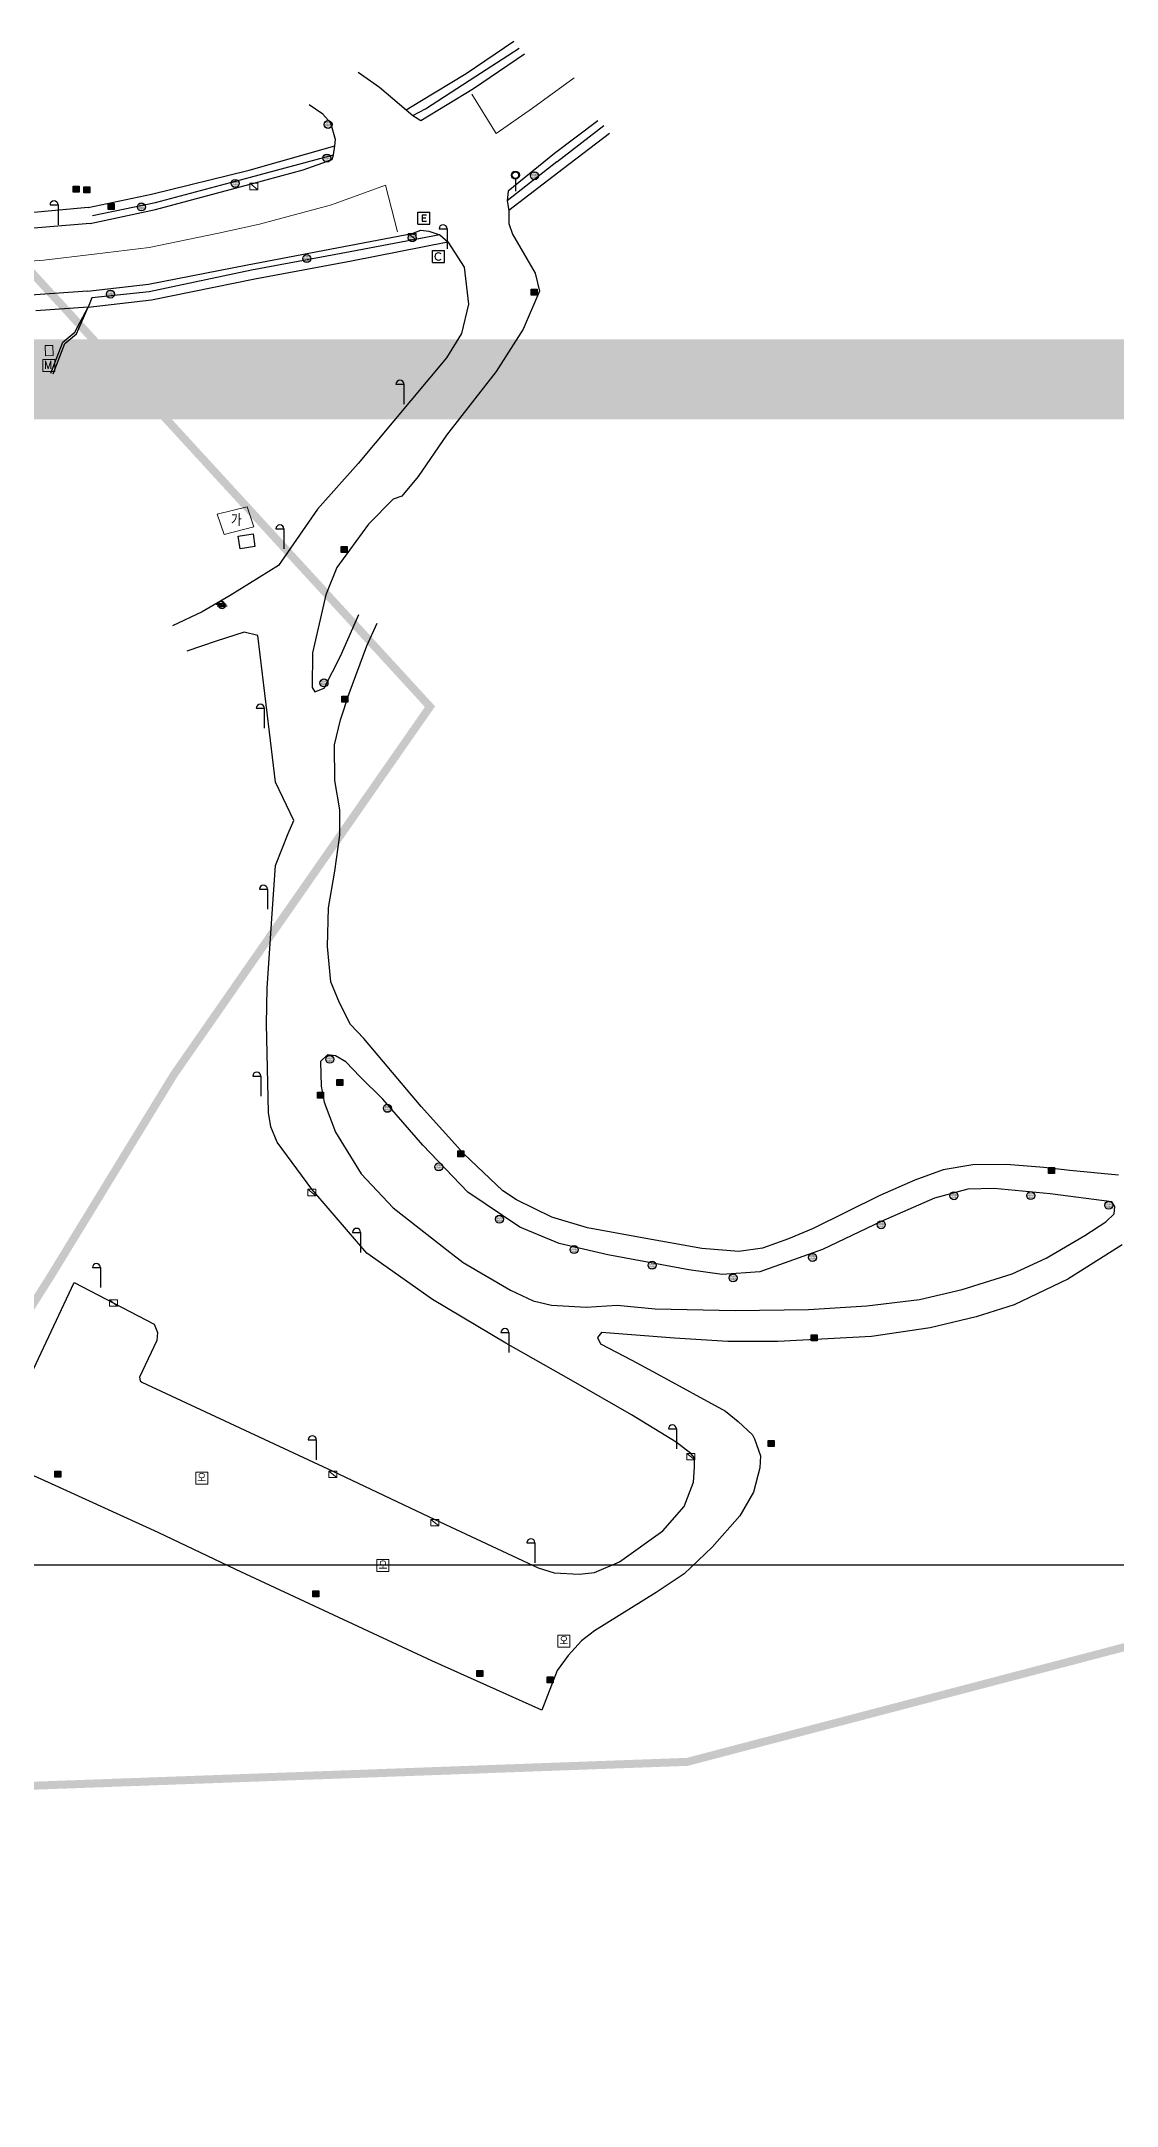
# Model space of a CAD drawing. Extents: x 296690 to 298491, y 586647 to 587790.
# Drawn here: x 297612.5 to 297746.9, y 587532.4 to 587790.4 of the extents above; entities that cross this region are included whole.
import ezdxf
from ezdxf.enums import TextEntityAlignment as Align

# ---------------------------------------------------------------- set-up
doc = ezdxf.new("R2010")
doc.units = 0
doc.header["$MEASUREMENT"] = 0
doc.linetypes.add('PHANTOM2', pattern=[1.25, 0.625, -0.125, 0.125, -0.125, 0.125, -0.125])
for name, color, linetype in [('_조사구역', 6, 'Continuous'), ('가로등', 7, 'Continuous'), ('도로_보도블럭', 202, 'Continuous'), ('도로_아스콘', 1, 'Continuous'), ('배전반', 7, 'Continuous'), ('석축_상단', 25, 'SUKCHUK'), ('안내표지판', 3, 'Continuous'), ('제수변', 144, 'Continuous'), ('조명', 253, 'Continuous'), ('집수맨홀', 144, 'Continuous'), ('통신맨홀', 3, 'Continuous'), ('한전맨홀', 4, 'Continuous'), ('현황 텍스트', 7, 'Continuous'), ('화단', 3, 'Continuous')]:
    doc.layers.add(name, color=color, linetype=linetype)
for name, color, linetype, lineweight in [('건물', 7, 'Continuous', 20), ('기타맨홀', 7, 'Continuous', 18), ('오수맨홀', 1, 'Continuous', 18), ('우수받이', 122, 'Continuous', 18), ('일단정지선', 7, 'Continuous', 20), ('중앙선', 2, 'Continuous', 18)]:
    doc.layers.add(name, color=color, linetype=linetype, lineweight=lineweight)
doc.styles.add('GHS', font='simplex.shx', dxfattribs={"bigfont": 'ngsw.shx'})
doc.styles.add('sks-ghs', font='romans.shx', dxfattribs={"bigfont": 'ghs.shx'})
doc.linetypes.add('SUKCHUK', pattern='A,1,["V",sks-ghs,S=0.5,R=0,X=0.5,Y=0],0.25,["V",sks-ghs,S=0.5,R=0,X=0.5,Y=0],0.25,["V",sks-ghs,S=0.5,R=0,X=0.5,Y=0],1', length=2.5)

# ---------------------------------------------------------------- blocks, each defined once
blk = doc.blocks.new('우수받이')
at = {"layer": '우수받이'}
for points in [[(-0.5, 0), (0.5, 0), (0.5, -0.8), (-0.5, -0.8), (-0.5, 0)], [(-0.5, 0), (0.5, -0.8)]]:
    blk.add_lwpolyline(points, dxfattribs=at)
blk = doc.blocks.new('통신맨홀')
at = {"layer": '통신맨홀', "linetype": 'Continuous'}
for points in [[(-0.75, 0.75), (0.75, 0.75)], [(-0.75, -0.75), (-0.75, 0.75)], [(0.75, -0.75), (0.75, 0.75)], [(-0.75, -0.75), (0.75, -0.75)]]:
    blk.add_lwpolyline(points, dxfattribs=at)
blk.add_arc((0, 0), 0.458, 45, 314, dxfattribs=at)
blk = doc.blocks.new('오수맨홀')
at = {"layer": '오수맨홀', "linetype": 'Continuous'}
blk.add_lwpolyline([(0.75, 0.75), (-0.75, 0.75), (-0.75, -0.75), (0.75, -0.75), (0.75, 0.75)], dxfattribs=at)
at = {"layer": '오수맨홀', "color": 1, "style": 'GHS'}
blk.add_text('오', height=1, dxfattribs=at).set_placement((0, 0.05, -2), align=Align.MIDDLE)
blk = doc.blocks.new('제수변')
at = {"layer": '제수변', "linetype": 'Continuous'}
for points in [[(-0.62, 0), (-0.32, 0)], [(-0.32, 0.19), (0, 0)], [(-0.32, 0.19), (-0.32, -0.19)], [(-0.32, -0.19), (0, 0)], [(0.32, 0.19), (0, 0)], [(0.32, -0.19), (0, 0)], [(0.32, 0.19), (0.32, -0.19)], [(0.32, 0), (0.63, 0)]]:
    blk.add_lwpolyline(points, dxfattribs=at)
blk.add_circle((0, 0), 0.375, dxfattribs=at)
blk = doc.blocks.new('조명')
at = {"layer": '조명', "color": 0}
for p, q in [((-0.45, 0.21), (-0.45, 0.21)), ((-0.45, 0.06), (-0.45, 0.06)), ((-0.41, 0.13), (-0.41, 0.13)), ((-0.37, 0.21), (-0.37, 0.21)), ((-0.37, 0.06), (-0.37, 0.06)), ((-0.33, 0.29), (-0.33, 0.29)), ((-0.33, 0.13), (-0.33, 0.13)), ((-0.29, 0.37), (-0.29, 0.37)), ((-0.29, 0.21), (-0.29, 0.21)), ((-0.29, 0.06), (-0.29, 0.06)), ((-0.25, 0.29), (-0.25, 0.29)), ((-0.25, 0.13), (-0.25, 0.13)), ((-0.21, 0.37), (-0.21, 0.37)), ((-0.21, 0.21), (-0.21, 0.21)), ((-0.21, 0.06), (-0.21, 0.06)), ((-0.17, 0.45), (-0.17, 0.45)), ((-0.17, 0.29), (-0.17, 0.29)), ((-0.17, 0.13), (-0.17, 0.13)), ((-0.13, 0.37), (-0.13, 0.37)), ((-0.13, 0.21), (-0.13, 0.21)), ((-0.13, 0.06), (-0.13, 0.06)), ((-0.09, 0.45), (-0.09, 0.45)), ((-0.09, 0.29), (-0.09, 0.29)), ((-0.09, 0.13), (-0.09, 0.13)), ((-0.05, 0.37), (-0.05, 0.37)), ((-0.05, 0.21), (-0.05, 0.21)), ((-0.05, 0.06), (-0.05, 0.06)), ((-0.01, 0.45), (-0.01, 0.45)), ((-0.01, 0.29), (-0.01, 0.29)), ((-0.01, 0.13), (-0.01, 0.13)), ((0.03, 0.37), (0.03, 0.37)), ((0.03, 0.21), (0.03, 0.21)), ((0.03, 0.06), (0.03, 0.06)), ((0.07, 0.45), (0.07, 0.45)), ((0.07, 0.29), (0.07, 0.29)), ((0.07, 0.13), (0.07, 0.13)), ((0.11, 0.37), (0.11, 0.37)), ((0.11, 0.21), (0.11, 0.21)), ((0.11, 0.06), (0.11, 0.06)), ((0.14, 0.45), (0.14, 0.45)), ((0.14, 0.29), (0.14, 0.29)), ((0.14, 0.13), (0.14, 0.13)), ((0.18, 0.37), (0.18, 0.37)), ((0.18, 0.21), (0.18, 0.21)), ((0.18, 0.06), (0.18, 0.06)), ((0.22, 0.29), (0.22, 0.29)), ((0.22, 0.13), (0.22, 0.13)), ((0.26, 0.37), (0.26, 0.37)), ((0.26, 0.21), (0.26, 0.21)), ((0.26, 0.06), (0.26, 0.06)), ((0.3, 0.29), (0.3, 0.29)), ((0.3, 0.13), (0.3, 0.13)), ((0.34, 0.21), (0.34, 0.21)), ((0.34, 0.06), (0.34, 0.06)), ((0.38, 0.29), (0.38, 0.29)), ((0.38, 0.13), (0.38, 0.13)), ((0.42, 0.21), (0.42, 0.21)), ((0.42, 0.06), (0.42, 0.06)), ((0.46, 0.13), (0.46, 0.13)), ((-0.49, -0.02), (-0.49, -0.02)), ((-0.45, -0.1), (-0.45, -0.1)), ((-0.41, -0.02), (-0.41, -0.02)), ((-0.41, -0.18), (-0.41, -0.18)), ((-0.37, -0.1), (-0.37, -0.1)), ((-0.37, -0.26), (-0.37, -0.26)), ((-0.33, -0.02), (-0.33, -0.02)), ((-0.33, -0.18), (-0.33, -0.18)), ((-0.33, -0.34), (-0.33, -0.34)), ((-0.29, -0.1), (-0.29, -0.1)), ((-0.29, -0.26), (-0.29, -0.26)), ((-0.25, -0.02), (-0.25, -0.02)), ((-0.25, -0.18), (-0.25, -0.18)), ((-0.25, -0.34), (-0.25, -0.34)), ((-0.21, -0.1), (-0.21, -0.1)), ((-0.21, -0.26), (-0.21, -0.26)), ((-0.21, -0.42), (-0.21, -0.42)), ((-0.17, -0.02), (-0.17, -0.02)), ((-0.17, -0.18), (-0.17, -0.18)), ((-0.17, -0.34), (-0.17, -0.34)), ((-0.13, -0.1), (-0.13, -0.1)), ((-0.13, -0.26), (-0.13, -0.26)), ((-0.13, -0.42), (-0.13, -0.42)), ((-0.09, -0.02), (-0.09, -0.02)), ((-0.09, -0.18), (-0.09, -0.18)), ((-0.09, -0.34), (-0.09, -0.34)), ((-0.05, -0.1), (-0.05, -0.1)), ((-0.05, -0.26), (-0.05, -0.26)), ((-0.05, -0.42), (-0.05, -0.42)), ((-0.01, -0.02), (-0.01, -0.02)), ((-0.01, -0.18), (-0.01, -0.18)), ((-0.01, -0.34), (-0.01, -0.34)), ((0.03, -0.1), (0.03, -0.1)), ((0.03, -0.26), (0.03, -0.26)), ((0.03, -0.42), (0.03, -0.42)), ((0.07, -0.02), (0.07, -0.02)), ((0.07, -0.18), (0.07, -0.18)), ((0.07, -0.34), (0.07, -0.34)), ((0.11, -0.1), (0.11, -0.1)), ((0.11, -0.26), (0.11, -0.26)), ((0.11, -0.42), (0.11, -0.42)), ((0.14, -0.02), (0.14, -0.02)), ((0.14, -0.18), (0.14, -0.18)), ((0.14, -0.34), (0.14, -0.34)), ((0.18, -0.1), (0.18, -0.1)), ((0.18, -0.26), (0.18, -0.26)), ((0.18, -0.42), (0.18, -0.42)), ((0.22, -0.02), (0.22, -0.02)), ((0.22, -0.18), (0.22, -0.18)), ((0.22, -0.34), (0.22, -0.34)), ((0.26, -0.1), (0.26, -0.1)), ((0.26, -0.26), (0.26, -0.26)), ((0.26, -0.42), (0.26, -0.42)), ((0.3, -0.02), (0.3, -0.02)), ((0.3, -0.18), (0.3, -0.18)), ((0.3, -0.34), (0.3, -0.34)), ((0.34, -0.1), (0.34, -0.1)), ((0.34, -0.26), (0.34, -0.26)), ((0.38, -0.02), (0.38, -0.02)), ((0.38, -0.18), (0.38, -0.18)), ((0.42, -0.1), (0.42, -0.1)), ((0.42, -0.26), (0.42, -0.26)), ((0.46, -0.02), (0.46, -0.02)), ((0.46, -0.18), (0.46, -0.18))]:
    blk.add_line(p, q, dxfattribs=at)
at = {"layer": '조명'}
blk.add_circle((0, 0), 0.5, dxfattribs=at)
blk = doc.blocks.new('집수맨홀')
at = {"layer": '집수맨홀'}
blk.add_lwpolyline([(-0.37, 0.37), (0.38, 0.37), (0.38, -0.38), (-0.37, -0.38)], close=True, dxfattribs=at)
at = {"layer": '집수맨홀', "color": 251}
for points in [[(-0.37, 0.3), (0.38, 0.3)], [(-0.37, 0.22), (0.38, 0.22)], [(-0.37, 0.15), (0.38, 0.15)], [(-0.37, 0.07), (0.38, 0.07)], [(-0.37, 0), (0.38, 0)], [(-0.37, -0.08), (0.38, -0.08)], [(-0.37, -0.15), (0.38, -0.15)], [(-0.37, -0.23), (0.38, -0.23)], [(-0.37, -0.3), (0.38, -0.3)]]:
    blk.add_lwpolyline(points, dxfattribs=at)
blk = doc.blocks.new('한전맨홀')
at = {"layer": '한전맨홀'}
for points in [[(-0.75, -0.75), (-0.75, 0.75)], [(-0.75, 0.75), (0.75, 0.75)], [(0.296, 0.374), (-0.228, 0.374), (-0.228, -0.368), (0.302, -0.368)], [(0.228, 0), (-0.228, 0)], [(0.75, -0.75), (0.75, 0.75)], [(-0.75, -0.75), (0.75, -0.75)]]:
    blk.add_lwpolyline(points, dxfattribs=at)
blk = doc.blocks.new('가로등')
at = {"layer": '가로등'}
for points in [[(-1, 2.5), (0, 2.5)], [(0, 2.5), (0, 0)]]:
    blk.add_lwpolyline(points, dxfattribs=at)
blk.add_arc((-0.5, 2.5), 0.5, 0, 180, dxfattribs=at)
blk = doc.blocks.new('안내표지판')
at = {"layer": '안내표지판'}
blk.add_lwpolyline([(0, 1.5), (0, 0)], dxfattribs=at)
for radius in [0.5, 0.4]:
    blk.add_circle((0, 2), radius, dxfattribs=at)
blk = doc.blocks.new('기타맨홀')
at = {"layer": '기타맨홀', "linetype": 'Continuous'}
for points in [[(-0.75, 0.75), (0.75, 0.75)], [(-0.75, -0.75), (-0.75, 0.75)], [(0.75, -0.75), (0.75, 0.75)], [(-0.75, -0.75), (0.75, -0.75)]]:
    blk.add_lwpolyline(points, dxfattribs=at)
at = {"layer": '기타맨홀', "linetype": 'Continuous', "style": 'GHS'}
blk.add_text('M', height=1, dxfattribs=at).set_placement((-0.59, -0.43))

msp = doc.modelspace()

# ---------------------------------------------------------------- linework, layer by layer
at = {"color": 0, "const_width": 10}
msp.add_lwpolyline([(296747.91, 587748.15), (298486.35, 587748.15), (298486.35, 586651.63), (296747.91, 586651.63)], close=True, dxfattribs=at)
msp.add_lwpolyline([(296747.91, 587748.15), (298486.35, 587748.15), (298486.35, 586651.63), (296747.91, 586651.63)], close=True, dxfattribs=at)
msp.add_lwpolyline([(297456.23, 587324.97), (297456.23, 587599.97), (297906.23, 587599.97), (297906.23, 587324.97), (297456.23, 587324.97)])
at = {"layer": '_조사구역', "color": 1, "linetype": 'PHANTOM2', "ltscale": 10, "const_width": 1, "flags": 128}
msp.add_lwpolyline([(296888.84, 587577.29), (296916.15, 587564.87), (296917.16, 587546.98), (296944.06, 587499.88), (296962.64, 587506.35), (296964.44, 587470.58), (296997.02, 587434.8), (296987.35, 587416.46), (297013.51, 587382.87), (297017.84, 587370.08), (297028.94, 587352.6), (297029.92, 587342.81), (297037.31, 587334.59), (297040.56, 587314.96), (297070.47, 587308.46), (297100.62, 587240.51), (296816.88, 587204.01), (296810.03, 587153.67), (296842.85, 587123.71), (296813.17, 587102.47), (296801.87, 587080.63), (296792.42, 587066.55), (296780.99, 587053.96), (296729.3, 587013.64), (296789.94, 586992.35), (296824.61, 587004.26), (296850.23, 586942.24), (296893.72, 586957.02), (296943.19, 587021.67), (296972.09, 586999.95), (296987, 586998.05), (297023.23, 586997.93), (297046.89, 586904.34), (297072.38, 586919.28), (297092.13, 586914.81), (297140.05, 586929.39), (297161.26, 587039.31), (297169.67, 587043.4), (297143.69, 587095.58), (297202.29, 587171.68), (297208.17, 587171.56), (297223.3, 587185.23), (297231.66, 587208.89), (297261.64, 587209.69), (297274.46, 587204.56), (297288.68, 587207.29), (297312.55, 587205.4), (297330.39, 587243.47), (297352.25, 587274.95), (297366.21, 587284.27), (297417.02, 587287.72), (297445.1, 587268.3), (297503.61, 587227.81), (297523.96, 587277.06), (297579.61, 587285.31), (297639.29, 587334.83), (297716.69, 587369.95), (297740.28, 587286.16), (297825.46, 587201.84), (297873.06, 587112.59), (297985.44, 587163.71), (298083.12, 587194.83), (298077.66, 587264.11), (298068.85, 587288.67), (298075.49, 587302.92), (298064.34, 587344.33), (298031.59, 587377.11), (298044.64, 587441.82), (298042.94, 587499.78), (298028.92, 587538.45), (298039.34, 587564.95), (298043.46, 587576.46), (298029.63, 587619.83), (298018.44, 587640.96), (298021.43, 587663.04), (298018.74, 587675.87), (298016.58, 587686.14), (298003.66, 587699.07), (297992.44, 587709.1), (297988.83, 587725.13), (297944.08, 587728.99), (297800.52, 587643.82), (297772.38, 587662.14), (297757.38, 587592.19), (297693.21, 587575.36), (297656.54, 587574.02), (297572.22, 587570.95), (297613.4, 587635.68), (297629.04, 587661.26), (297639.97, 587676.97), (297661.05, 587707.24), (297598.57, 587775.35), (297577.8, 587771.53), (297529.25, 587759.19), (297490.27, 587737.05), (297479.32, 587721.33), (297454.97, 587717.47), (297250.91, 587692.79), (297212.29, 587661.66), (297187.56, 587688.51), (297176.05, 587696.22), (297149.46, 587697.29), (297117.93, 587719.01), (297086.05, 587732.64), (297066.45, 587740.82), (297055.85, 587761.22), (297045.64, 587752.78), (296998.56, 587747.18), (296975.92, 587745.76), (296966.62, 587742.51), (296946.71, 587733.47), (296916.68, 587715.59), (296875.89, 587729.39), (296872.69, 587730.05), (296872.4, 587730.11), (296864.88, 587731.65), (296743.31, 587733.69), (296691.62, 587698.85), (296718.09, 587653.84), (296730.15, 587649.14), (296737.49, 587637.8), (296758.71, 587639.51), (296767.47, 587630.15), (296786.92, 587626.97), (296789.39, 587586.73), (296810.55, 587586.52), (296815.91, 587576.91), (296842.39, 587563.91), (296888.84, 587577.29)], dxfattribs=at)
at = {"layer": '건물'}
for p, q in [((297634.46, 587731.29), (297638.2, 587732.22)), ((297635.31, 587728.77), (297634.46, 587731.29)), ((297639.05, 587729.7), (297638.2, 587732.22)), ((297635.31, 587728.77), (297639.05, 587729.7))]:
    msp.add_line(p, q, dxfattribs=at)
at = {"layer": '기타맨홀'}
msp.add_lwpolyline([(297612.93, 587752.36), (297612.98, 587751.08), (297613.94, 587751.12), (297613.9, 587752.39), (297612.93, 587752.36)], dxfattribs=at)
at = {"layer": '도로_보도블럭'}
for p, q in [((297665.59, 587786.39), (297671.51, 587790.4)), ((297652.06, 587786.53), (297654.72, 587784.66)), ((297654.72, 587784.66), (297658.06, 587781.82)), ((297659.79, 587782.89), (297665.59, 587786.39)), ((297647.64, 587781.29), (297645.95, 587782.44)), ((297658.06, 587781.82), (297659.79, 587782.89)), ((297648.64, 587780.15), (297647.64, 587781.29)), ((297649.22, 587778.14), (297648.64, 587780.15)), ((297683.49, 587778.88), (297677.69, 587774.46)), ((297638.44, 587774.31), (297649.16, 587777.33)), ((297649.16, 587777.33), (297649.22, 587778.14)), ((297626.22, 587771.28), (297638.44, 587774.31)), ((297677.69, 587774.46), (297670.92, 587769.25)), ((297618.31, 587769.63), (297626.22, 587771.28)), ((297618.31, 587769.63), (297604.36, 587768.36)), ((297651.22, 587762.95), (297663.26, 587765.32)), ((297626.22, 587758.09), (297639.17, 587760.7)), ((297639.17, 587760.7), (297651.22, 587762.95)), ((297618.33, 587757.15), (297611.78, 587756.73)), ((297616.64, 587754.05), (297618.33, 587757.15)), ((297618.33, 587757.15), (297626.22, 587758.09)), ((297615.16, 587752.81), (297616.64, 587754.05)), ((297613.67, 587748.92), (297615.16, 587752.81))]:
    msp.add_line(p, q, dxfattribs=at)
at = {"layer": '도로_아스콘'}
for p, q in [((297666.5, 587784.5), (297672.85, 587788.82)), ((297659.89, 587780.5), (297666.5, 587784.5)), ((297658.06, 587781.82), (297658.89, 587781.11)), ((297658.89, 587781.11), (297659.89, 587780.5)), ((297682.03, 587780.47), (297676.6, 587776.39)), ((297648.83, 587775.61), (297649, 587776.22)), ((297649, 587776.22), (297649.16, 587777.33)), ((297676.6, 587776.39), (297670.81, 587771.67)), ((297639.01, 587772.65), (297645.18, 587774.32)), ((297645.18, 587774.32), (297648.83, 587775.61)), ((297626.73, 587769.37), (297639.01, 587772.65)), ((297670.81, 587771.67), (297670.7, 587770.47)), ((297618.58, 587767.62), (297626.73, 587769.37)), ((297670.7, 587770.47), (297670.92, 587769.25)), ((297670.92, 587769.25), (297670.92, 587767.61)), ((297618.58, 587767.62), (297605.1, 587766.5)), ((297651.16, 587764.91), (297658.84, 587766.37)), ((297658.84, 587766.37), (297659.89, 587766.81)), ((297659.89, 587766.81), (297660.91, 587766.65)), ((297660.91, 587766.65), (297662.28, 587766.22)), ((297662.28, 587766.22), (297663.26, 587765.32)), ((297670.92, 587767.61), (297671.38, 587766.29)), ((297671.38, 587766.29), (297674.21, 587761.41)), ((297638.24, 587762.48), (297651.16, 587764.91)), ((297663.26, 587765.32), (297665.34, 587762.17)), ((297625.88, 587760.03), (297638.24, 587762.48)), ((297665.34, 587762.17), (297665.85, 587757.56)), ((297674.21, 587761.41), (297674.75, 587759.15)), ((297618.23, 587759.16), (297609.36, 587758.54)), ((297618.23, 587759.16), (297625.88, 587760.03)), ((297674.75, 587759.15), (297672.69, 587754.43)), ((297665.85, 587757.56), (297664.98, 587753.86)), ((297664.98, 587753.86), (297663.12, 587750.83)), ((297672.69, 587754.43), (297669.31, 587749.14)), ((297663.12, 587750.83), (297652.07, 587737.62)), ((297669.31, 587749.14), (297663.1, 587741.19)), ((297663.1, 587741.19), (297659.56, 587736.02)), ((297652.07, 587737.62), (297646.97, 587731.92)), ((297659.56, 587736.02), (297657.51, 587733.56)), ((297656.43, 587733.17), (297653.35, 587730.03)), ((297657.51, 587733.56), (297656.43, 587733.17)), ((297646.97, 587731.92), (297642.12, 587724.89)), ((297653.35, 587730.03), (297649.42, 587724.63)), ((297642.12, 587724.89), (297636.06, 587721.12)), ((297649.42, 587724.63), (297648.05, 587721.21)), ((297636.06, 587721.12), (297632.56, 587719.1)), ((297648.05, 587721.21), (297646.37, 587713.98)), ((297632.56, 587719.1), (297628.88, 587717.36)), ((297649.88, 587713.54), (297652.15, 587718.76)), ((297653.16, 587714.86), (297654.44, 587717.67)), ((297634.31, 587715.41), (297630.66, 587714.16)), ((297637.82, 587716.57), (297634.31, 587715.41)), ((297639.52, 587716.12), (297637.82, 587716.57)), ((297640.99, 587704.06), (297639.52, 587716.12)), ((297650.94, 587708.9), (297653.16, 587714.86)), ((297646.37, 587713.98), (297646.32, 587709.62)), ((297647.81, 587709.56), (297649.88, 587713.54)), ((297646.32, 587709.62), (297646.65, 587709.1)), ((297646.65, 587709.1), (297647.81, 587709.56)), ((297649.85, 587705.61), (297650.94, 587708.9)), ((297641.75, 587697.79), (297640.99, 587704.06)), ((297649.12, 587702.49), (297649.85, 587705.61)), ((297649.15, 587698), (297649.12, 587702.49)), ((297644.01, 587693), (297641.75, 587697.79)), ((297649.77, 587694.36), (297649.15, 587698)), ((297649.76, 587691.17), (297649.77, 587694.36)), ((297641.72, 587687.4), (297643.34, 587691.37)), ((297643.34, 587691.37), (297644.01, 587693)), ((297649.16, 587686.66), (297649.76, 587691.17)), ((297641.3, 587680.78), (297641.72, 587687.4)), ((297648.38, 587682.1), (297649.16, 587686.66)), ((297640.71, 587672.06), (297641.3, 587680.78)), ((297648.24, 587677.25), (297648.38, 587682.1)), ((297648.66, 587672.83), (297648.24, 587677.25)), ((297640.63, 587667.6), (297640.71, 587672.06)), ((297649.73, 587670.24), (297648.66, 587672.83)), ((297651.1, 587667.52), (297649.73, 587670.24)), ((297640.85, 587656.5), (297640.63, 587667.6)), ((297652.76, 587665.78), (297651.1, 587667.52)), ((297659.95, 587657.27), (297652.76, 587665.78)), ((297648.23, 587663.71), (297647.38, 587662.91)), ((297647.38, 587662.91), (297647.46, 587659.82)), ((297649.24, 587663.62), (297648.23, 587663.71)), ((297650.54, 587662.87), (297649.24, 587663.62)), ((297652.34, 587660.97), (297650.54, 587662.87)), ((297655.16, 587658.2), (297652.34, 587660.97)), ((297647.46, 587659.82), (297647.81, 587657.79)), ((297647.81, 587657.79), (297649.25, 587654.06)), ((297660.16, 587652.43), (297655.16, 587658.2)), ((297641.15, 587654.74), (297640.85, 587656.5)), ((297665.27, 587651.37), (297659.95, 587657.27)), ((297641.94, 587652.82), (297641.15, 587654.74)), ((297646.26, 587646.92), (297641.94, 587652.82)), ((297649.25, 587654.06), (297652.43, 587648.86)), ((297665.77, 587646.55), (297660.16, 587652.43)), ((297670.17, 587646.71), (297665.27, 587651.37)), ((297728.89, 587649.99), (297725.2, 587649.35)), ((297733.12, 587650.03), (297728.89, 587649.99)), ((297737.79, 587649.64), (297733.12, 587650.03)), ((297652.43, 587648.86), (297656.44, 587644.61)), ((297721.64, 587648.08), (297717.3, 587646.14)), ((297725.2, 587649.35), (297721.64, 587648.08)), ((297741.02, 587649.28), (297737.79, 587649.64)), ((297747.13, 587648.69), (297741.02, 587649.28)), ((297653.16, 587638.95), (297646.26, 587646.92)), ((297656.44, 587644.61), (297663.51, 587639.07)), ((297672.28, 587642.17), (297665.77, 587646.55)), ((297671.88, 587645.61), (297670.17, 587646.71)), ((297676.3, 587643.44), (297671.88, 587645.61)), ((297717.3, 587646.14), (297708.95, 587642.03)), ((297724.1, 587645.83), (297717.43, 587642.91)), ((297728.29, 587646.92), (297724.1, 587645.83)), ((297731.57, 587647), (297728.29, 587646.92)), ((297738.57, 587646.37), (297731.57, 587647)), ((297746.28, 587645.34), (297738.57, 587646.37)), ((297746.66, 587644.78), (297746.28, 587645.34)), ((297746.57, 587643.86), (297746.66, 587644.78)), ((297677.21, 587640.16), (297672.28, 587642.17)), ((297680.73, 587642.11), (297676.3, 587643.44)), ((297687.56, 587640.86), (297680.73, 587642.11)), ((297708.95, 587642.03), (297705.87, 587640.72)), ((297717.43, 587642.91), (297710.13, 587639.38)), ((297742.91, 587641.13), (297745.55, 587642.86)), ((297745.55, 587642.86), (297746.57, 587643.86)), ((297683.3, 587638.74), (297677.21, 587640.16)), ((297695.04, 587639.53), (297687.56, 587640.86)), ((297699.67, 587639.16), (297695.04, 587639.53)), ((297702.6, 587639.56), (297699.67, 587639.16)), ((297705.87, 587640.72), (297702.6, 587639.56)), ((297738.09, 587638.3), (297742.91, 587641.13)), ((297747.59, 587639.99), (297740.8, 587635.69)), ((297661.38, 587633.14), (297653.16, 587638.95)), ((297663.51, 587639.07), (297665.21, 587637.76)), ((297665.21, 587637.76), (297671.12, 587634.33)), ((297693.39, 587636.86), (297683.3, 587638.74)), ((297697.57, 587636.26), (297693.39, 587636.86)), ((297710.13, 587639.38), (297702.26, 587636.61)), ((297733.82, 587636.36), (297738.09, 587638.3)), ((297611.5, 587624.44), (297616.59, 587635.28)), ((297616.59, 587635.28), (297626.59, 587630.07)), ((297671.12, 587634.33), (297673.96, 587632.96)), ((297702.26, 587636.61), (297697.57, 587636.26)), ((297722.25, 587633.14), (297727.58, 587634.38)), ((297727.58, 587634.38), (297733.82, 587636.36)), ((297740.8, 587635.69), (297734.06, 587632.46)), ((297670.51, 587627.68), (297661.38, 587633.14)), ((297673.96, 587632.96), (297676.24, 587632.42)), ((297676.24, 587632.42), (297680.57, 587632.18)), ((297680.57, 587632.18), (297684.46, 587632.45)), ((297684.46, 587632.45), (297689.19, 587631.99)), ((297689.19, 587631.99), (297699.21, 587631.78)), ((297699.21, 587631.78), (297708.36, 587631.91)), ((297708.36, 587631.91), (297715.66, 587632.37)), ((297715.66, 587632.37), (297722.25, 587633.14)), ((297734.06, 587632.46), (297729.33, 587631)), ((297626.59, 587630.07), (297627, 587629.02)), ((297723.56, 587629.61), (297716.22, 587628.51)), ((297729.33, 587631), (297723.56, 587629.61)), ((297626.89, 587628.04), (297624.74, 587623.45)), ((297627, 587629.02), (297626.89, 587628.04)), ((297678.68, 587623.08), (297670.51, 587627.68)), ((297682.49, 587629.03), (297681.98, 587628.41)), ((297681.98, 587628.41), (297682.37, 587627.6)), ((297682.37, 587627.6), (297686.3, 587625.57)), ((297691.6, 587628.32), (297682.49, 587629.03)), ((297698.29, 587627.9), (297691.6, 587628.32)), ((297704.55, 587627.9), (297698.29, 587627.9)), ((297716.22, 587628.51), (297704.55, 587627.9)), ((297686.3, 587625.57), (297689.44, 587623.86)), ((297624.74, 587623.45), (297624.82, 587623)), ((297624.82, 587623), (297625.02, 587622.8)), ((297625.02, 587622.8), (297648.92, 587611.68)), ((297686.25, 587618.73), (297678.68, 587623.08)), ((297689.44, 587623.86), (297698, 587619.21)), ((297698, 587619.21), (297699.57, 587617.89)), ((297691.84, 587615.33), (297686.25, 587618.73)), ((297699.57, 587617.89), (297701.35, 587616.25)), ((297701.35, 587616.25), (297701.6, 587615.72)), ((297693.64, 587613.9), (297691.84, 587615.33)), ((297694.11, 587613.34), (297693.64, 587613.9)), ((297701.6, 587615.72), (297702.36, 587613.59)), ((297613.73, 587610.09), (297607.92, 587612.73)), ((297648.92, 587611.68), (297661.65, 587605.66)), ((297693.99, 587610.31), (297694.12, 587612.2)), ((297694.12, 587612.2), (297694.11, 587613.34)), ((297702.3, 587612.09), (297701.48, 587609.05)), ((297702.36, 587613.59), (297702.3, 587612.09)), ((297627.09, 587604.02), (297613.73, 587610.09)), ((297692.81, 587607.28), (297693.99, 587610.31)), ((297701.48, 587609.05), (297699.78, 587606.11)), ((297690.17, 587604.22), (297692.81, 587607.28)), ((297699.78, 587606.11), (297696.31, 587602.18)), ((297636.8, 587599.42), (297627.09, 587604.02)), ((297661.65, 587605.66), (297674.59, 587599.62)), ((297684.72, 587600.38), (297690.17, 587604.22)), ((297696.31, 587602.18), (297692.81, 587598.85)), ((297661.29, 587588), (297636.8, 587599.42)), ((297674.59, 587599.62), (297676.58, 587598.98)), ((297676.58, 587598.98), (297679.7, 587598.8)), ((297679.7, 587598.8), (297681.62, 587599.01)), ((297681.62, 587599.01), (297684.72, 587600.38)), ((297692.81, 587598.85), (297689.34, 587596.51)), ((297689.34, 587596.51), (297681.6, 587591.73)), ((297679.97, 587590.47), (297678.34, 587588.65)), ((297681.6, 587591.73), (297679.97, 587590.47)), ((297675.02, 587581.84), (297661.29, 587588)), ((297678.34, 587588.65), (297676.96, 587586.77)), ((297676.96, 587586.77), (297675.02, 587581.84))]:
    msp.add_line(p, q, dxfattribs=at)
at = {"layer": '배전반'}
msp.add_lwpolyline([(297637.06, 587728.56), (297638.93, 587728.85), (297639.17, 587727.25), (297637.31, 587726.96), (297637.06, 587728.56)], dxfattribs=at)
at = {"layer": '석축_상단'}
for p, q in [((297616.88, 587753.85), (297618.33, 587757.15)), ((297615.41, 587752.63), (297616.88, 587753.85)), ((297613.95, 587748.82), (297615.41, 587752.63))]:
    msp.add_line(p, q, dxfattribs=at)
at = {"layer": '일단정지선'}
for p, q in [((297666.3, 587783.79), (297669.33, 587778.86)), ((297655.49, 587772.42), (297656.97, 587766.58))]:
    msp.add_line(p, q, dxfattribs=at)
at = {"layer": '중앙선'}
for p, q in [((297673.87, 587782.06), (297679.06, 587785.85)), ((297669.33, 587778.86), (297673.87, 587782.06)), ((297648.73, 587769.94), (297655.49, 587772.42)), ((297639.73, 587767.54), (297648.73, 587769.94)), ((297625.93, 587764.64), (297634.62, 587766.4)), ((297634.62, 587766.4), (297639.73, 587767.54)), ((297619.09, 587763.78), (297612.77, 587763.03)), ((297619.09, 587763.78), (297625.93, 587764.64)), ((297612.77, 587763.03), (297605.15, 587762.48))]:
    msp.add_line(p, q, dxfattribs=at)
at = {"layer": '화단'}
for p, q in [((297665.95, 587785.51), (297672.19, 587789.53)), ((297660.49, 587781.96), (297665.95, 587785.51)), ((297658.89, 587781.11), (297660.49, 587781.96)), ((297676.91, 587775.32), (297682.79, 587779.89)), ((297638.61, 587773.4), (297649, 587776.22)), ((297676.91, 587775.32), (297670.7, 587770.47)), ((297626.72, 587770.26), (297638.61, 587773.4)), ((297618.88, 587768.61), (297626.72, 587770.26)), ((297662.28, 587766.22), (297651.07, 587764.08)), ((297651.07, 587764.08), (297638.74, 587761.79)), ((297638.74, 587761.79), (297625.95, 587759.09)), ((297618.77, 587758.32), (297618.33, 587757.15)), ((297625.95, 587759.09), (297618.77, 587758.32))]:
    msp.add_line(p, q, dxfattribs=at)

# ---------------------------------------------------------------- block references
at = {"layer": '가로등'}
for p in [(297614.55, 587767.46), (297663.18, 587764.47), (297657.8, 587745.03), (297642.78, 587726.96), (297640.34, 587704.54), (297640.73, 587681.93), (297639.9, 587658.57), (297652.38, 587639.04), (297619.85, 587634.63), (297670.92, 587626.51), (297691.86, 587614.47), (297646.84, 587613.12), (297674.17, 587600.24)]:
    msp.add_blockref('가로등', p, dxfattribs=at)
at = {"layer": '기타맨홀'}
msp.add_blockref('기타맨홀', (297613.4, 587749.88), dxfattribs=at)
at = {"layer": '안내표지판'}
msp.add_blockref('안내표지판', (297671.73, 587771.67), dxfattribs=at)
at = {"layer": '오수맨홀'}
for p in [(297632.51, 587610.83), (297655.17, 587599.9), (297677.78, 587590.46)]:
    msp.add_blockref('오수맨홀', p, dxfattribs=at)
at = {"layer": '우수받이'}
for p in [(297639.01, 587772.65), (297658.84, 587766.37), (297646.26, 587646.92), (297621.48, 587633.1), (297693.64, 587613.9), (297648.92, 587611.68), (297661.65, 587605.66)]:
    msp.add_blockref('우수받이', p, dxfattribs=at)
at = {"layer": '제수변'}
for p in [(297634.94, 587720.07), (297635.06, 587719.85)]:
    msp.add_blockref('제수변', p, dxfattribs=at)
at = {"layer": '조명'}
for p in [(297648.31, 587780), (297648.16, 587775.81), (297674.11, 587773.6), (297636.69, 587772.64), (297624.98, 587769.7), (297658.83, 587765.84), (297645.65, 587763.24), (297621.11, 587758.8), (297647.8, 587710.21), (297648.52, 587663.17), (297655.72, 587657.04), (297662.15, 587649.71), (297726.54, 587646.11), (297736.14, 587646.13), (297745.9, 587644.93), (297669.72, 587643.18), (297717.45, 587642.49), (297679.07, 587639.38), (297688.82, 587637.42), (297708.87, 587638.4), (297698.94, 587635.85)]:
    msp.add_blockref('조명', p, dxfattribs=at)
at = {"layer": '집수맨홀'}
for p in [(297616.83, 587771.92), (297618.16, 587771.86), (297621.17, 587769.77), (297674.05, 587759.06), (297650.32, 587726.88), (297650.41, 587708.19), (297649.78, 587660.28), (297647.34, 587658.68), (297664.91, 587651.37), (297738.73, 587649.27), (297709.07, 587628.34), (297703.69, 587615.17), (297614.52, 587611.33), (297646.76, 587596.35), (297667.29, 587586.42), (297676.06, 587585.63)]:
    msp.add_blockref('집수맨홀', p, dxfattribs=at)
at = {"layer": '통신맨홀'}
msp.add_blockref('통신맨홀', (297662.12, 587763.5), dxfattribs=at)
at = {"layer": '한전맨홀'}
msp.add_blockref('한전맨홀', (297660.3, 587768.3), dxfattribs=at)

# ---------------------------------------------------------------- texts
at = {"layer": '현황 텍스트', "insert": (297636.18, 587729.82), "char_height": 1.5, "attachment_point": 7, "style": 'GHS'}
msp.add_mtext('가', dxfattribs=at)

doc.saveas('drawing.dxf')
